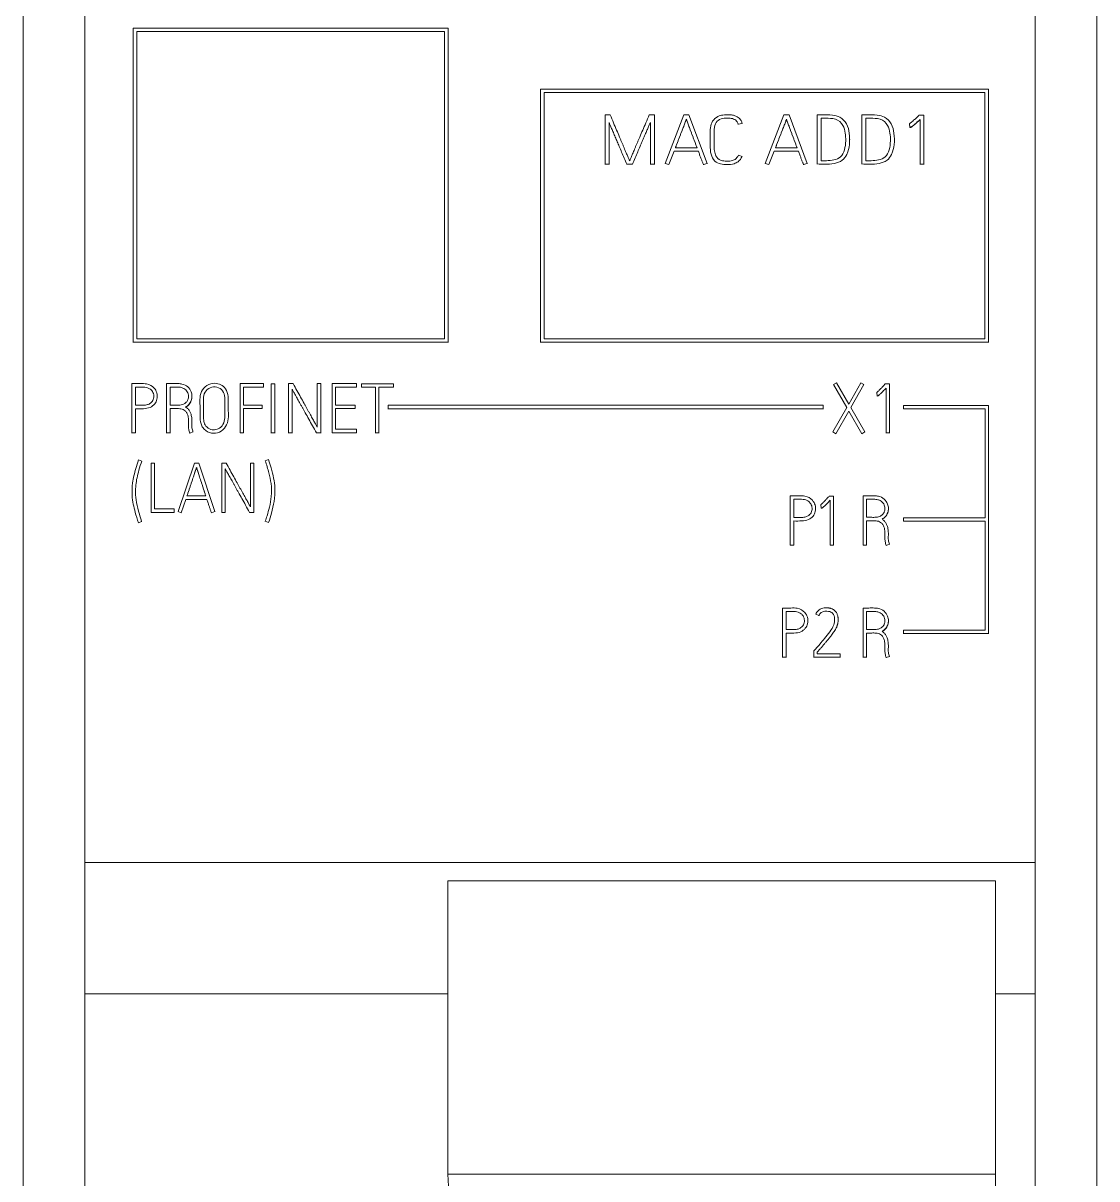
# Model space of a CAD drawing. Header units: millimetres. Extents: x 0 to 594, y 0 to 420.
# Drawn here: x 114.35 to 149.15, y 272.64 to 310.09 of the extents above; entities that cross this region are included whole.
import ezdxf

# ---------------------------------------------------------------- set-up
doc = ezdxf.new("R2010")
doc.units = ezdxf.units.MM
doc.layers.add('1', color=7, linetype='Continuous')

msp = doc.modelspace()

# ---------------------------------------------------------------- linework, layer by layer
at = {"layer": '1', "color": 7, "linetype": 'Continuous', "lineweight": 13}
for p, q in [((114.345, 240.945), (114.345, 355.389)), ((116.345, 240.945), (116.345, 355.389)), ((147.145, 240.945), (147.145, 355.389)), ((149.145, 240.945), (149.145, 355.389)), ((117.916, 309.927), (128.116, 309.927)), ((117.916, 299.752), (117.916, 309.927)), ((118.026, 309.818), (128.006, 309.818)), ((118.026, 299.862), (118.026, 309.818)), ((128.006, 309.818), (128.006, 299.862)), ((128.116, 309.927), (128.116, 299.752)), ((131.116, 307.951), (131.116, 299.752)), ((145.628, 307.951), (131.116, 307.951)), ((145.628, 299.752), (145.628, 307.951)), ((131.231, 299.864), (131.231, 307.843)), ((131.231, 307.843), (145.519, 307.843)), ((145.519, 307.843), (145.519, 299.864)), ((133.208, 307.114), (133.208, 305.518)), ((133.371, 307.114), (133.208, 307.114)), ((134.803, 307.114), (134.637, 307.114)), ((134.803, 305.518), (134.803, 307.114)), ((135.76, 307.117), (135.15, 305.543)), ((135.923, 307.117), (135.76, 307.117)), ((136.518, 305.543), (135.923, 307.117)), ((139.003, 307.117), (138.393, 305.543)), ((139.167, 307.117), (139.003, 307.117)), ((139.761, 305.543), (139.167, 307.117)), ((140.08, 307.119), (140.08, 305.529)), ((141.53, 307.119), (141.53, 305.529)), ((143.541, 307.106), (143.38, 307.106)), ((143.541, 305.516), (143.541, 307.106)), ((133.338, 306.867), (133.338, 306.867)), ((133.338, 305.518), (133.338, 306.867)), ((134.673, 306.871), (134.673, 305.518)), ((135.841, 306.975), (135.841, 306.968)), ((137.648, 306.838), (137.523, 306.811)), ((137.523, 306.811), (137.523, 306.804)), ((137.648, 306.838), (137.648, 306.831)), ((139.085, 306.975), (139.085, 306.968)), ((140.21, 307.006), (140.21, 305.633)), ((141.66, 307.006), (141.66, 305.633)), ((143.071, 306.829), (143.071, 306.822)), ((143.071, 306.829), (143.079, 306.712)), ((143.413, 306.968), (143.413, 305.516)), ((136.186, 306.052), (135.484, 306.052)), ((136.609, 306.245), (136.609, 306.238)), ((139.43, 306.052), (138.728, 306.052)), ((141.133, 306.311), (141.133, 306.318)), ((142.583, 306.311), (142.583, 306.318)), ((135.272, 305.507), (135.441, 305.939)), ((135.441, 305.939), (136.229, 305.939)), ((137.526, 305.808), (137.646, 305.771)), ((137.646, 305.771), (137.646, 305.764)), ((138.516, 305.507), (138.684, 305.939)), ((138.684, 305.939), (139.473, 305.939)), ((133.208, 305.518), (133.208, 305.511)), ((133.208, 305.518), (133.338, 305.518)), ((133.338, 305.518), (133.338, 305.511)), ((133.907, 305.518), (134.093, 305.518)), ((133.907, 305.518), (133.907, 305.511)), ((134.673, 305.518), (134.803, 305.518)), ((134.673, 305.518), (134.673, 305.511)), ((134.803, 305.518), (134.803, 305.511)), ((135.15, 305.543), (135.272, 305.507)), ((136.393, 305.507), (136.518, 305.543)), ((136.393, 305.507), (136.393, 305.5)), ((136.518, 305.543), (136.518, 305.536)), ((138.393, 305.543), (138.516, 305.507)), ((139.636, 305.507), (139.761, 305.543)), ((139.636, 305.507), (139.636, 305.5)), ((139.761, 305.543), (139.761, 305.536)), ((140.08, 305.529), (140.08, 305.522)), ((141.53, 305.529), (141.53, 305.522)), ((143.413, 305.516), (143.541, 305.516)), ((143.413, 305.516), (143.413, 305.509)), ((143.541, 305.516), (143.541, 305.509)), ((117.916, 299.752), (117.916, 299.745)), ((128.116, 299.752), (117.916, 299.752)), ((128.006, 299.862), (118.026, 299.862)), ((128.116, 299.752), (128.116, 299.745)), ((131.116, 299.752), (131.116, 299.745)), ((131.116, 299.752), (145.628, 299.752)), ((145.519, 299.864), (131.231, 299.864)), ((145.628, 299.752), (145.628, 299.745)), ((117.874, 296.813), (117.874, 298.41)), ((117.987, 298.297), (117.987, 297.71)), ((118.997, 298.41), (118.997, 296.813)), ((119.11, 298.297), (119.11, 297.712)), ((122.137, 298.41), (121.376, 298.41)), ((121.376, 298.41), (121.376, 296.818)), ((121.489, 297.712), (121.489, 298.297)), ((121.489, 298.297), (122.137, 298.297)), ((122.137, 298.297), (122.137, 298.41)), ((122.498, 298.405), (122.388, 298.405)), ((122.388, 298.405), (122.388, 296.813)), ((122.498, 296.813), (122.498, 298.405)), ((122.951, 298.41), (122.951, 296.813)), ((123.095, 298.41), (122.951, 298.41)), ((123.062, 296.813), (123.062, 298.23)), ((123.992, 298.41), (123.879, 298.41)), ((123.879, 298.41), (123.879, 296.997)), ((123.992, 296.813), (123.992, 298.41)), ((125.153, 298.41), (124.356, 298.41)), ((124.356, 298.41), (124.356, 296.818)), ((124.467, 298.297), (125.153, 298.297)), ((124.467, 297.712), (124.467, 298.297)), ((125.153, 298.297), (125.153, 298.41)), ((126.353, 298.407), (125.308, 298.407)), ((125.308, 298.407), (125.308, 298.294)), ((125.308, 298.294), (125.765, 298.294)), ((125.765, 298.294), (125.765, 296.813)), ((125.878, 298.294), (126.353, 298.294)), ((125.878, 296.813), (125.878, 298.294)), ((126.353, 298.294), (126.353, 298.407)), ((140.702, 298.434), (140.607, 298.379)), ((140.607, 298.379), (141.039, 297.632)), ((141.101, 297.743), (140.702, 298.434)), ((141.494, 298.434), (141.101, 297.743)), ((141.168, 297.63), (141.594, 298.379)), ((141.594, 298.379), (141.494, 298.434)), ((142.02, 298.007), (142.013, 298.124)), ((142.013, 298.124), (142.013, 298.117)), ((142.282, 298.401), (142.422, 298.401)), ((142.311, 296.811), (142.311, 298.263)), ((142.422, 298.401), (142.422, 296.811)), ((118.695, 297.986), (118.695, 297.993)), ((119.818, 297.99), (119.818, 297.997)), ((120.073, 297.854), (120.073, 297.847)), ((120.996, 297.886), (120.996, 297.893)), ((117.987, 297.597), (117.987, 296.813)), ((119.11, 296.813), (119.11, 297.599)), ((120.08, 297.371), (120.08, 297.365)), ((120.191, 297.613), (120.191, 297.62)), ((122.097, 297.712), (121.489, 297.712)), ((121.489, 297.601), (122.097, 297.601)), ((121.489, 296.818), (121.489, 297.601)), ((122.097, 297.601), (122.097, 297.712)), ((125.11, 297.712), (124.467, 297.712)), ((124.467, 296.928), (124.467, 297.601)), ((124.467, 297.601), (125.11, 297.601)), ((125.11, 297.601), (125.11, 297.712)), ((126.174, 297.707), (126.174, 297.592)), ((140.274, 297.707), (126.174, 297.707)), ((126.174, 297.592), (140.274, 297.592)), ((126.174, 297.592), (126.174, 297.585)), ((140.274, 297.592), (140.274, 297.707)), ((140.274, 297.592), (140.274, 297.585)), ((141.039, 297.632), (140.589, 296.842)), ((140.686, 296.787), (141.104, 297.52)), ((141.104, 297.52), (141.53, 296.787)), ((141.627, 296.842), (141.168, 297.63)), ((142.876, 297.704), (142.876, 297.589)), ((145.63, 297.704), (142.876, 297.704)), ((142.876, 297.589), (145.52, 297.589)), ((145.52, 297.589), (145.52, 294.061)), ((145.63, 290.308), (145.63, 297.704)), ((117.987, 296.813), (117.874, 296.813)), ((117.874, 296.813), (117.874, 296.806)), ((118.997, 296.813), (118.997, 296.806)), ((118.997, 296.813), (119.11, 296.813)), ((119.11, 296.813), (119.11, 296.806)), ((119.747, 296.802), (119.851, 296.842)), ((119.747, 296.802), (119.747, 296.795)), ((119.851, 296.842), (119.851, 296.835)), ((121.376, 296.818), (121.489, 296.818)), ((121.376, 296.818), (121.376, 296.811)), ((121.489, 296.818), (121.489, 296.811)), ((122.388, 296.813), (122.388, 296.806)), ((122.388, 296.813), (122.498, 296.813)), ((122.498, 296.813), (122.498, 296.806)), ((122.951, 296.813), (123.062, 296.813)), ((122.951, 296.813), (122.951, 296.806)), ((123.062, 296.813), (123.062, 296.806)), ((123.852, 296.813), (123.852, 296.806)), ((123.852, 296.813), (123.992, 296.813)), ((123.992, 296.813), (123.992, 296.806)), ((124.356, 296.818), (125.153, 296.818)), ((124.356, 296.818), (124.356, 296.811)), ((125.153, 296.928), (124.467, 296.928)), ((125.153, 296.818), (125.153, 296.928)), ((125.153, 296.818), (125.153, 296.811)), ((125.765, 296.813), (125.878, 296.813)), ((125.765, 296.813), (125.765, 296.806)), ((125.878, 296.813), (125.878, 296.806)), ((140.589, 296.842), (140.686, 296.787)), ((141.53, 296.787), (141.627, 296.842)), ((142.311, 296.811), (142.311, 296.804)), ((142.422, 296.811), (142.311, 296.811)), ((142.422, 296.811), (142.422, 296.804)), ((118.191, 295.901), (118.082, 295.935)), ((118.191, 295.901), (118.191, 295.894)), ((122.301, 295.946), (122.192, 295.912)), ((122.192, 295.912), (122.192, 295.906)), ((118.604, 295.831), (118.491, 295.831)), ((118.491, 295.831), (118.491, 294.237)), ((118.604, 294.35), (118.604, 295.831)), ((119.895, 295.835), (119.365, 294.261)), ((120.037, 295.835), (119.895, 295.835)), ((119.966, 295.693), (119.966, 295.686)), ((120.555, 294.261), (120.037, 295.835)), ((120.927, 295.833), (120.783, 295.833)), ((120.783, 295.833), (120.783, 294.237)), ((120.894, 294.237), (120.894, 295.653)), ((121.711, 295.833), (121.711, 294.42)), ((121.824, 295.833), (121.711, 295.833)), ((121.824, 294.237), (121.824, 295.833)), ((117.874, 294.905), (117.874, 294.899)), ((120.266, 294.77), (119.656, 294.77)), ((122.507, 294.923), (122.507, 294.93)), ((139.208, 293.178), (139.208, 294.774)), ((140.471, 294.765), (140.611, 294.765)), ((140.611, 294.765), (140.611, 293.176)), ((141.567, 294.774), (141.567, 293.178)), ((119.472, 294.226), (119.618, 294.657)), ((119.618, 294.657), (120.304, 294.657)), ((139.322, 294.661), (139.322, 294.075)), ((140.202, 294.489), (140.202, 294.482)), ((140.209, 294.371), (140.202, 294.489)), ((140.5, 293.176), (140.5, 294.628)), ((141.681, 294.661), (141.681, 294.077)), ((118.491, 294.237), (119.239, 294.237)), ((118.491, 294.237), (118.491, 294.23)), ((119.239, 294.35), (118.604, 294.35)), ((119.239, 294.237), (119.239, 294.35)), ((119.239, 294.237), (119.239, 294.23)), ((119.365, 294.261), (119.472, 294.226)), ((120.446, 294.226), (120.555, 294.261)), ((120.446, 294.226), (120.446, 294.219)), ((120.555, 294.261), (120.555, 294.254)), ((120.783, 294.237), (120.783, 294.23)), ((120.783, 294.237), (120.894, 294.237)), ((120.894, 294.237), (120.894, 294.23)), ((121.684, 294.237), (121.684, 294.23)), ((121.684, 294.237), (121.824, 294.237)), ((121.824, 294.237), (121.824, 294.23)), ((140.03, 294.351), (140.03, 294.358)), ((142.388, 294.355), (142.388, 294.362)), ((142.876, 294.061), (142.876, 293.951)), ((145.52, 294.061), (142.876, 294.061)), ((118.08, 293.902), (118.187, 293.938)), ((118.08, 293.902), (118.08, 293.895)), ((118.187, 293.938), (118.187, 293.931)), ((122.194, 293.949), (122.303, 293.913)), ((122.194, 293.949), (122.194, 293.942)), ((122.303, 293.913), (122.303, 293.906)), ((139.322, 293.962), (139.322, 293.178)), ((141.681, 293.178), (141.681, 293.964)), ((142.876, 293.951), (145.52, 293.951)), ((145.52, 293.951), (145.52, 290.423)), ((139.322, 293.178), (139.208, 293.178)), ((139.208, 293.178), (139.208, 293.171)), ((139.322, 293.178), (139.322, 293.171)), ((140.611, 293.176), (140.5, 293.176)), ((140.5, 293.176), (140.5, 293.169)), ((140.611, 293.176), (140.611, 293.169)), ((141.567, 293.178), (141.681, 293.178)), ((141.567, 293.178), (141.567, 293.171)), ((141.681, 293.178), (141.681, 293.171)), ((142.317, 293.167), (142.422, 293.207)), ((142.317, 293.167), (142.317, 293.16)), ((142.422, 293.207), (142.422, 293.2)), ((138.96, 289.542), (138.96, 291.138)), ((139.073, 291.025), (139.073, 290.439)), ((141.567, 291.138), (141.567, 289.542)), ((141.681, 291.025), (141.681, 290.441)), ((139.781, 290.714), (139.781, 290.721)), ((140.134, 290.89), (140.034, 290.941)), ((140.034, 290.941), (140.034, 290.934)), ((140.134, 290.89), (140.134, 290.883)), ((140.76, 290.754), (140.76, 290.761)), ((142.388, 290.719), (142.388, 290.726)), ((139.073, 290.326), (139.073, 289.542)), ((141.681, 289.542), (141.681, 290.328)), ((142.876, 290.423), (142.876, 290.308)), ((145.52, 290.423), (142.876, 290.423)), ((142.876, 290.308), (145.63, 290.308)), ((142.876, 290.308), (142.876, 290.301)), ((145.63, 290.308), (145.63, 290.301)), ((139.073, 289.542), (138.96, 289.542)), ((138.96, 289.542), (138.96, 289.535)), ((139.073, 289.542), (139.073, 289.535)), ((139.974, 289.542), (139.974, 289.746)), ((139.974, 289.542), (139.974, 289.535)), ((140.826, 289.542), (139.974, 289.542)), ((140.085, 289.706), (140.085, 289.653)), ((140.085, 289.653), (140.826, 289.653)), ((140.826, 289.653), (140.826, 289.542)), ((140.826, 289.542), (140.826, 289.535)), ((141.567, 289.542), (141.567, 289.535)), ((141.567, 289.542), (141.681, 289.542)), ((141.681, 289.542), (141.681, 289.535)), ((142.317, 289.531), (142.422, 289.571)), ((142.317, 289.531), (142.317, 289.524)), ((142.422, 289.571), (142.422, 289.564)), ((116.345, 282.89), (147.145, 282.89)), ((128.115, 272.792), (128.115, 282.3)), ((128.115, 282.3), (145.858, 282.3)), ((145.858, 272.792), (145.858, 282.3)), ((116.345, 278.639), (128.115, 278.639)), ((145.858, 278.639), (147.145, 278.639)), ((128.333, 268.644), (128.115, 272.792)), ((128.115, 272.792), (145.858, 272.792)), ((145.858, 272.792), (145.858, 268.644))]:
    msp.add_line(p, q, dxfattribs=at)
for points, knots in [([(134.004, 305.631), (134.001, 305.636), (133.994, 305.651), (133.982, 305.679), (133.964, 305.719), (133.942, 305.769), (133.917, 305.828), (133.888, 305.895), (133.857, 305.968), (133.823, 306.047), (133.787, 306.132), (133.749, 306.219), (133.712, 306.309), (133.657, 306.443), (133.578, 306.625), (133.477, 306.864), (133.408, 307.029), (133.371, 307.114)], [0, 0, 0, 0, 0.01058, 0.029683, 0.057319, 0.091882, 0.131762, 0.176959, 0.226704, 0.280228, 0.337531, 0.397074, 0.457321, 0.518272, 0.666672, 0.827248, 1, 1, 1, 1]), ([(134.637, 307.114), (134.601, 307.029), (134.531, 306.864), (134.429, 306.625), (134.349, 306.443), (134.292, 306.309), (134.254, 306.219), (134.216, 306.132), (134.18, 306.047), (134.146, 305.968), (134.115, 305.895), (134.086, 305.828), (134.061, 305.769), (134.04, 305.719), (134.023, 305.679), (134.012, 305.651), (134.006, 305.636), (134.004, 305.631)], [0, 0, 0, 0, 0.172825, 0.333611, 0.48236, 0.543652, 0.604105, 0.663718, 0.721022, 0.774547, 0.824294, 0.869458, 0.909235, 0.943628, 0.971024, 0.989815, 1, 1, 1, 1]), ([(137.646, 305.771), (137.615, 305.699), (137.544, 305.605), (137.361, 305.515), (137.165, 305.504), (136.949, 305.514), (136.738, 305.613), (136.622, 305.852), (136.605, 306.143), (136.611, 306.431), (136.608, 306.696), (136.672, 306.927), (136.839, 307.07), (137.041, 307.121), (137.213, 307.128), (137.384, 307.107), (137.519, 307.047), (137.615, 306.945), (137.642, 306.872), (137.648, 306.838)], [0, 0, 0, 0, 0.061388, 0.102461, 0.169679, 0.227902, 0.28747, 0.359435, 0.442818, 0.538208, 0.607142, 0.671047, 0.737397, 0.784542, 0.847865, 0.88377, 0.932449, 0.971573, 1, 1, 1, 1]), ([(140.08, 305.529), (140.163, 305.52), (140.349, 305.511), (140.625, 305.529), (140.903, 305.614), (141.07, 305.859), (141.139, 306.166), (141.134, 306.505), (141.06, 306.834), (140.844, 307.058), (140.541, 307.129), (140.293, 307.119), (140.127, 307.12), (140.08, 307.119)], [0, 0, 0, 0, 0.078682, 0.178135, 0.265545, 0.34257, 0.447908, 0.563762, 0.66569, 0.763554, 0.841151, 0.955323, 1, 1, 1, 1]), ([(141.53, 305.529), (141.612, 305.52), (141.799, 305.511), (142.075, 305.529), (142.352, 305.614), (142.52, 305.859), (142.589, 306.166), (142.583, 306.505), (142.509, 306.834), (142.293, 307.058), (141.991, 307.129), (141.743, 307.119), (141.577, 307.12), (141.53, 307.119)], [0, 0, 0, 0, 0.078682, 0.178135, 0.265545, 0.34257, 0.447908, 0.563762, 0.66569, 0.763554, 0.841151, 0.955323, 1, 1, 1, 1]), ([(143.38, 307.106), (143.352, 307.078), (143.294, 307.023), (143.216, 306.95), (143.143, 306.884), (143.096, 306.848), (143.071, 306.829)], [0, 0, 0, 0, 0.288055, 0.574398, 0.774322, 1, 1, 1, 1]), ([(133.338, 306.867), (133.343, 306.854), (133.354, 306.826), (133.373, 306.781), (133.395, 306.729), (133.42, 306.672), (133.446, 306.609), (133.475, 306.542), (133.505, 306.472), (133.536, 306.398), (133.568, 306.323), (133.6, 306.246), (133.632, 306.17), (133.68, 306.058), (133.743, 305.908), (133.823, 305.716), (133.879, 305.585), (133.907, 305.518)], [0, 0, 0, 0, 0.027765, 0.061077, 0.099939, 0.143233, 0.189842, 0.239766, 0.292312, 0.346787, 0.403193, 0.46033, 0.517003, 0.573211, 0.708845, 0.851108, 1, 1, 1, 1]), ([(134.093, 305.518), (134.122, 305.586), (134.178, 305.718), (134.261, 305.912), (134.326, 306.063), (134.373, 306.175), (134.406, 306.252), (134.439, 306.329), (134.471, 306.405), (134.503, 306.478), (134.533, 306.549), (134.562, 306.616), (134.589, 306.678), (134.614, 306.736), (134.637, 306.788), (134.656, 306.832), (134.668, 306.859), (134.673, 306.871)], [0, 0, 0, 0, 0.150067, 0.292925, 0.428573, 0.485281, 0.542218, 0.599384, 0.655668, 0.709958, 0.762254, 0.811942, 0.85841, 0.901657, 0.940342, 0.973123, 1, 1, 1, 1]), ([(135.484, 306.052), (135.497, 306.085), (135.522, 306.15), (135.56, 306.25), (135.599, 306.349), (135.637, 306.447), (135.673, 306.54), (135.708, 306.629), (135.74, 306.71), (135.769, 306.785), (135.794, 306.851), (135.815, 306.905), (135.83, 306.945), (135.838, 306.967), (135.841, 306.975)], [0, 0, 0, 0, 0.1061, 0.213565, 0.322396, 0.429282, 0.530912, 0.627288, 0.716708, 0.797471, 0.869579, 0.929257, 0.972731, 1, 1, 1, 1]), ([(135.487, 306.052), (135.499, 306.082), (135.523, 306.146), (135.56, 306.243), (135.599, 306.342), (135.637, 306.44), (135.673, 306.533), (135.708, 306.622), (135.74, 306.704), (135.769, 306.778), (135.794, 306.844), (135.815, 306.898), (135.83, 306.938), (135.838, 306.96), (135.841, 306.968)], [0, 0, 0, 0, 0.099331, 0.20761, 0.317265, 0.42496, 0.52736, 0.624465, 0.714563, 0.795937, 0.868591, 0.928721, 0.972524, 1, 1, 1, 1]), ([(135.841, 306.975), (135.845, 306.967), (135.853, 306.945), (135.868, 306.905), (135.888, 306.851), (135.912, 306.785), (135.939, 306.711), (135.97, 306.629), (136.003, 306.54), (136.038, 306.447), (136.075, 306.349), (136.113, 306.25), (136.15, 306.15), (136.174, 306.085), (136.186, 306.052)], [0, 0, 0, 0, 0.027343, 0.070865, 0.130566, 0.202652, 0.283328, 0.372594, 0.468846, 0.570481, 0.677497, 0.786469, 0.893969, 1, 1, 1, 1]), ([(135.841, 306.968), (135.845, 306.96), (135.853, 306.938), (135.868, 306.898), (135.888, 306.844), (135.912, 306.778), (135.939, 306.704), (135.97, 306.622), (136.003, 306.533), (136.038, 306.44), (136.075, 306.342), (136.113, 306.243), (136.149, 306.146), (136.172, 306.082), (136.183, 306.052)], [0, 0, 0, 0, 0.02755, 0.071402, 0.131555, 0.204186, 0.285473, 0.375415, 0.472396, 0.5748, 0.682627, 0.792424, 0.900739, 1, 1, 1, 1]), ([(137.523, 306.811), (137.516, 306.84), (137.487, 306.911), (137.375, 306.998), (137.201, 307.013), (137.017, 307.012), (136.816, 306.926), (136.73, 306.689), (136.743, 306.425), (136.737, 306.166), (136.745, 305.952), (136.79, 305.772), (136.921, 305.631), (137.111, 305.619), (137.273, 305.612), (137.44, 305.671), (137.5, 305.751), (137.526, 305.808)], [0, 0, 0, 0, 0.030131, 0.083839, 0.139618, 0.213314, 0.282727, 0.355512, 0.464653, 0.568297, 0.633021, 0.693553, 0.765181, 0.819728, 0.890973, 0.939536, 1, 1, 1, 1]), ([(138.728, 306.052), (138.74, 306.085), (138.766, 306.15), (138.804, 306.25), (138.842, 306.349), (138.88, 306.447), (138.917, 306.54), (138.952, 306.629), (138.984, 306.71), (139.013, 306.785), (139.038, 306.851), (139.058, 306.905), (139.074, 306.945), (139.082, 306.967), (139.085, 306.975)], [0, 0, 0, 0, 0.1061, 0.213565, 0.322396, 0.429282, 0.530912, 0.627288, 0.716708, 0.797471, 0.869579, 0.929257, 0.972731, 1, 1, 1, 1]), ([(138.73, 306.052), (138.742, 306.082), (138.767, 306.146), (138.804, 306.243), (138.842, 306.342), (138.88, 306.44), (138.917, 306.533), (138.952, 306.622), (138.984, 306.704), (139.013, 306.778), (139.038, 306.844), (139.058, 306.898), (139.074, 306.938), (139.082, 306.96), (139.085, 306.968)], [0, 0, 0, 0, 0.099331, 0.20761, 0.317265, 0.42496, 0.52736, 0.624465, 0.714563, 0.795937, 0.868591, 0.928721, 0.972524, 1, 1, 1, 1]), ([(139.085, 306.975), (139.088, 306.967), (139.096, 306.945), (139.111, 306.905), (139.131, 306.851), (139.155, 306.785), (139.183, 306.711), (139.213, 306.629), (139.247, 306.54), (139.282, 306.447), (139.319, 306.349), (139.356, 306.25), (139.393, 306.15), (139.418, 306.085), (139.43, 306.052)], [0, 0, 0, 0, 0.027343, 0.070865, 0.130566, 0.202652, 0.283328, 0.372594, 0.468846, 0.570481, 0.677497, 0.786469, 0.893969, 1, 1, 1, 1]), ([(139.085, 306.968), (139.088, 306.96), (139.096, 306.938), (139.111, 306.898), (139.131, 306.844), (139.155, 306.778), (139.183, 306.704), (139.213, 306.622), (139.247, 306.533), (139.282, 306.44), (139.319, 306.342), (139.356, 306.243), (139.392, 306.146), (139.416, 306.082), (139.427, 306.052)], [0, 0, 0, 0, 0.02755, 0.071402, 0.131555, 0.204186, 0.285473, 0.375415, 0.472396, 0.5748, 0.682627, 0.792424, 0.900739, 1, 1, 1, 1]), ([(140.21, 305.633), (140.267, 305.63), (140.405, 305.631), (140.62, 305.643), (140.866, 305.736), (140.981, 305.995), (141.011, 306.261), (140.998, 306.532), (140.935, 306.806), (140.724, 306.985), (140.463, 307.008), (140.311, 307.014), (140.21, 307.006)], [0, 0, 0, 0, 0.068185, 0.16481, 0.260719, 0.363536, 0.483638, 0.584416, 0.688768, 0.815346, 0.880426, 1, 1, 1, 1]), ([(141.66, 305.633), (141.717, 305.63), (141.854, 305.631), (142.07, 305.643), (142.316, 305.736), (142.431, 305.995), (142.461, 306.261), (142.447, 306.532), (142.384, 306.806), (142.174, 306.985), (141.913, 307.008), (141.76, 307.014), (141.66, 307.006)], [0, 0, 0, 0, 0.068185, 0.16481, 0.260719, 0.363536, 0.483638, 0.584416, 0.688768, 0.815346, 0.880426, 1, 1, 1, 1]), ([(143.079, 306.712), (143.081, 306.712), (143.087, 306.712), (143.096, 306.714), (143.107, 306.716), (143.121, 306.722), (143.138, 306.732), (143.16, 306.747), (143.187, 306.767), (143.219, 306.793), (143.256, 306.825), (143.301, 306.865), (143.355, 306.914), (143.393, 306.949), (143.413, 306.968)], [0, 0, 0, 0, 0.017643, 0.038856, 0.063783, 0.09708, 0.144162, 0.205518, 0.283289, 0.379547, 0.494378, 0.633304, 0.801838, 1, 1, 1, 1]), ([(143.079, 306.705), (143.081, 306.705), (143.087, 306.705), (143.096, 306.707), (143.107, 306.709), (143.121, 306.715), (143.138, 306.725), (143.16, 306.74), (143.187, 306.76), (143.219, 306.786), (143.256, 306.819), (143.301, 306.858), (143.355, 306.907), (143.393, 306.942), (143.413, 306.961)], [0, 0, 0, 0, 0.017643, 0.038856, 0.063783, 0.09708, 0.144162, 0.205518, 0.283289, 0.379547, 0.494378, 0.633304, 0.801838, 1, 1, 1, 1]), ([(136.229, 305.939), (136.237, 305.919), (136.251, 305.88), (136.271, 305.823), (136.291, 305.77), (136.31, 305.72), (136.328, 305.675), (136.345, 305.632), (136.362, 305.59), (136.378, 305.548), (136.388, 305.521), (136.393, 305.507)], [0, 0, 0, 0, 0.138764, 0.269884, 0.393367, 0.508005, 0.612586, 0.707114, 0.81104, 0.908661, 1, 1, 1, 1]), ([(139.473, 305.939), (139.48, 305.919), (139.494, 305.88), (139.515, 305.823), (139.535, 305.77), (139.554, 305.72), (139.571, 305.675), (139.588, 305.632), (139.605, 305.59), (139.622, 305.548), (139.632, 305.521), (139.636, 305.507)], [0, 0, 0, 0, 0.138764, 0.269884, 0.393367, 0.508005, 0.612586, 0.707114, 0.81104, 0.908661, 1, 1, 1, 1]), ([(117.874, 298.41), (117.912, 298.41), (118.002, 298.41), (118.16, 298.408), (118.375, 298.417), (118.587, 298.304), (118.695, 298.104), (118.703, 297.912), (118.617, 297.738), (118.456, 297.617), (118.23, 297.593), (118.073, 297.588), (117.987, 297.597)], [0, 0, 0, 0, 0.057947, 0.13625, 0.241237, 0.383171, 0.470879, 0.578199, 0.662818, 0.75774, 0.870641, 1, 1, 1, 1]), ([(117.987, 297.71), (118.029, 297.71), (118.115, 297.711), (118.245, 297.708), (118.369, 297.718), (118.489, 297.777), (118.579, 297.89), (118.59, 298.049), (118.528, 298.181), (118.406, 298.277), (118.26, 298.301), (118.115, 298.296), (118.029, 298.297), (117.987, 298.297)], [0, 0, 0, 0, 0.084658, 0.169316, 0.260549, 0.32814, 0.430975, 0.531257, 0.63132, 0.709381, 0.830684, 0.915342, 1, 1, 1, 1]), ([(119.611, 297.655), (119.653, 297.675), (119.729, 297.731), (119.803, 297.859), (119.826, 298.005), (119.795, 298.164), (119.688, 298.319), (119.521, 298.4), (119.347, 298.412), (119.181, 298.409), (119.058, 298.41), (118.997, 298.41)], [0, 0, 0, 0, 0.089558, 0.19591, 0.290475, 0.386534, 0.520289, 0.661052, 0.749237, 0.874619, 1, 1, 1, 1]), ([(119.11, 297.712), (119.155, 297.712), (119.246, 297.713), (119.39, 297.709), (119.527, 297.726), (119.634, 297.797), (119.693, 297.89), (119.714, 298.012), (119.677, 298.153), (119.568, 298.252), (119.437, 298.299), (119.307, 298.296), (119.196, 298.297), (119.13, 298.297), (119.11, 298.297)], [0, 0, 0, 0, 0.090327, 0.180653, 0.286025, 0.358732, 0.42694, 0.499404, 0.599756, 0.703396, 0.778031, 0.870302, 0.959052, 1, 1, 1, 1]), ([(120.645, 296.818), (120.732, 296.843), (120.889, 296.943), (121.002, 297.199), (120.998, 297.465), (120.986, 297.729), (121.009, 297.994), (120.932, 298.235), (120.76, 298.387), (120.535, 298.438), (120.288, 298.37), (120.102, 298.162), (120.064, 297.89), (120.086, 297.629), (120.076, 297.364), (120.086, 297.141), (120.185, 296.937), (120.371, 296.793), (120.559, 296.793), (120.645, 296.818)], [0, 0, 0, 0, 0.0625, 0.125, 0.1875, 0.25, 0.3125, 0.375, 0.421875, 0.46875, 0.53125, 0.59375, 0.65625, 0.71875, 0.78125, 0.84375, 0.875, 0.9375, 1, 1, 1, 1]), ([(120.388, 296.94), (120.438, 296.917), (120.553, 296.902), (120.734, 296.962), (120.869, 297.132), (120.886, 297.359), (120.879, 297.576), (120.878, 297.798), (120.893, 298.019), (120.797, 298.237), (120.573, 298.329), (120.347, 298.273), (120.193, 298.089), (120.19, 297.824), (120.191, 297.569), (120.189, 297.33), (120.202, 297.143), (120.279, 297.011), (120.355, 296.955), (120.388, 296.94)], [0, 0, 0, 0, 0.046875, 0.09375, 0.15625, 0.21875, 0.28125, 0.34375, 0.40625, 0.46875, 0.53125, 0.59375, 0.65625, 0.71875, 0.8125, 0.875, 0.921875, 0.96875, 1, 1, 1, 1]), ([(123.062, 298.23), (123.067, 298.222), (123.077, 298.201), (123.097, 298.165), (123.122, 298.12), (123.153, 298.067), (123.187, 298.006), (123.224, 297.94), (123.264, 297.868), (123.307, 297.791), (123.351, 297.711), (123.397, 297.629), (123.443, 297.546), (123.513, 297.422), (123.606, 297.255), (123.727, 297.038), (123.81, 296.89), (123.852, 296.813)], [0, 0, 0, 0, 0.017881, 0.043036, 0.075471, 0.113785, 0.156579, 0.203853, 0.254825, 0.308715, 0.365522, 0.423995, 0.482881, 0.542179, 0.685414, 0.838021, 1, 1, 1, 1]), ([(123.879, 296.997), (123.874, 297.006), (123.862, 297.028), (123.842, 297.064), (123.816, 297.11), (123.786, 297.165), (123.752, 297.225), (123.715, 297.292), (123.675, 297.364), (123.632, 297.44), (123.588, 297.52), (123.542, 297.602), (123.496, 297.685), (123.429, 297.807), (123.337, 297.973), (123.218, 298.187), (123.137, 298.334), (123.095, 298.41)], [0, 0, 0, 0, 0.019057, 0.045144, 0.078261, 0.117077, 0.160259, 0.207807, 0.259003, 0.31313, 0.370188, 0.428711, 0.487234, 0.545757, 0.688172, 0.839586, 1, 1, 1, 1]), ([(142.013, 298.124), (142.028, 298.136), (142.067, 298.17), (142.126, 298.231), (142.189, 298.298), (142.241, 298.354), (142.27, 298.387), (142.282, 298.401)], [0, 0, 0, 0, 0.145711, 0.405962, 0.656481, 0.861556, 1, 1, 1, 1]), ([(142.311, 298.263), (142.293, 298.244), (142.26, 298.209), (142.214, 298.16), (142.175, 298.121), (142.142, 298.088), (142.114, 298.062), (142.091, 298.042), (142.072, 298.027), (142.057, 298.017), (142.045, 298.011), (142.035, 298.009), (142.027, 298.007), (142.022, 298.007), (142.02, 298.007)], [0, 0, 0, 0, 0.200504, 0.370797, 0.510902, 0.6264, 0.722885, 0.800448, 0.861213, 0.907383, 0.939504, 0.963232, 0.983337, 1, 1, 1, 1]), ([(119.611, 297.648), (119.653, 297.668), (119.729, 297.724), (119.801, 297.849), (119.817, 297.944), (119.818, 297.987)], [0, 0, 0, 0, 0.315761, 0.690736, 1, 1, 1, 1]), ([(119.11, 297.599), (119.155, 297.599), (119.244, 297.599), (119.361, 297.601), (119.484, 297.594), (119.587, 297.547), (119.66, 297.453), (119.699, 297.341), (119.706, 297.206), (119.703, 297.063), (119.707, 296.928), (119.731, 296.843), (119.747, 296.802)], [0, 0, 0, 0, 0.106649, 0.213297, 0.277762, 0.399768, 0.468257, 0.555387, 0.678933, 0.789989, 0.897161, 1, 1, 1, 1]), ([(119.851, 296.842), (119.836, 296.885), (119.809, 296.98), (119.817, 297.126), (119.815, 297.274), (119.797, 297.402), (119.752, 297.51), (119.693, 297.593), (119.641, 297.636), (119.611, 297.655)], [0, 0, 0, 0, 0.150888, 0.335874, 0.490515, 0.656789, 0.769546, 0.885259, 1, 1, 1, 1]), ([(118.082, 295.935), (118.051, 295.842), (117.978, 295.597), (117.883, 295.213), (117.86, 294.73), (117.959, 294.3), (118.042, 294.013), (118.08, 293.902)], [0, 0, 0, 0, 0.140768, 0.368548, 0.568407, 0.831654, 1, 1, 1, 1]), ([(118.187, 293.938), (118.16, 294.019), (118.099, 294.223), (118.015, 294.537), (117.971, 294.933), (118.015, 295.286), (118.102, 295.621), (118.157, 295.802), (118.191, 295.901)], [0, 0, 0, 0, 0.127064, 0.318526, 0.483691, 0.717586, 0.843665, 1, 1, 1, 1]), ([(122.192, 295.912), (122.214, 295.846), (122.254, 295.713), (122.324, 295.468), (122.395, 295.149), (122.404, 294.772), (122.338, 294.424), (122.263, 294.159), (122.214, 294.008), (122.194, 293.949)], [0, 0, 0, 0, 0.103867, 0.206707, 0.380737, 0.589897, 0.763508, 0.907236, 1, 1, 1, 1]), ([(122.303, 293.913), (122.337, 294.012), (122.403, 294.237), (122.493, 294.605), (122.519, 294.989), (122.468, 295.352), (122.389, 295.658), (122.33, 295.856), (122.301, 295.946)], [0, 0, 0, 0, 0.150467, 0.338636, 0.545124, 0.700777, 0.864818, 1, 1, 1, 1]), ([(119.656, 294.77), (119.667, 294.803), (119.689, 294.869), (119.722, 294.968), (119.755, 295.067), (119.788, 295.165), (119.82, 295.259), (119.85, 295.347), (119.878, 295.429), (119.903, 295.503), (119.925, 295.569), (119.943, 295.623), (119.956, 295.663), (119.964, 295.685), (119.966, 295.693)], [0, 0, 0, 0, 0.106118, 0.213594, 0.322428, 0.429305, 0.530911, 0.627246, 0.716632, 0.797389, 0.869519, 0.929228, 0.972722, 1, 1, 1, 1]), ([(119.658, 294.77), (119.668, 294.801), (119.689, 294.864), (119.722, 294.961), (119.755, 295.06), (119.788, 295.158), (119.82, 295.252), (119.85, 295.34), (119.878, 295.422), (119.903, 295.496), (119.925, 295.562), (119.943, 295.616), (119.956, 295.656), (119.964, 295.678), (119.966, 295.686)], [0, 0, 0, 0, 0.099335, 0.207626, 0.317286, 0.424975, 0.527352, 0.624418, 0.714481, 0.795851, 0.868529, 0.928691, 0.972515, 1, 1, 1, 1]), ([(119.966, 295.693), (119.969, 295.685), (119.976, 295.663), (119.989, 295.623), (120.006, 295.569), (120.027, 295.503), (120.051, 295.429), (120.078, 295.347), (120.107, 295.259), (120.138, 295.165), (120.17, 295.067), (120.202, 294.968), (120.234, 294.869), (120.256, 294.803), (120.266, 294.77)], [0, 0, 0, 0, 0.027336, 0.070868, 0.130595, 0.202708, 0.283396, 0.372662, 0.4689, 0.570509, 0.677489, 0.786433, 0.893936, 1, 1, 1, 1]), ([(119.966, 295.686), (119.969, 295.678), (119.976, 295.656), (119.989, 295.616), (120.006, 295.562), (120.027, 295.496), (120.051, 295.422), (120.078, 295.34), (120.107, 295.252), (120.138, 295.158), (120.17, 295.06), (120.202, 294.961), (120.234, 294.864), (120.254, 294.801), (120.264, 294.77)], [0, 0, 0, 0, 0.027543, 0.071404, 0.131584, 0.204243, 0.285543, 0.375484, 0.472451, 0.574829, 0.682619, 0.792388, 0.900705, 1, 1, 1, 1]), ([(120.894, 295.653), (120.898, 295.645), (120.909, 295.624), (120.929, 295.588), (120.954, 295.543), (120.985, 295.49), (121.019, 295.429), (121.056, 295.363), (121.096, 295.291), (121.139, 295.215), (121.183, 295.135), (121.229, 295.052), (121.275, 294.969), (121.345, 294.846), (121.438, 294.678), (121.559, 294.462), (121.641, 294.313), (121.684, 294.237)], [0, 0, 0, 0, 0.017881, 0.043036, 0.075471, 0.113785, 0.156579, 0.203853, 0.254825, 0.308715, 0.365522, 0.423995, 0.482881, 0.542179, 0.685414, 0.838021, 1, 1, 1, 1]), ([(121.711, 294.42), (121.706, 294.429), (121.694, 294.451), (121.674, 294.488), (121.648, 294.534), (121.618, 294.588), (121.584, 294.649), (121.547, 294.715), (121.506, 294.787), (121.464, 294.864), (121.42, 294.943), (121.374, 295.025), (121.328, 295.108), (121.26, 295.23), (121.169, 295.396), (121.05, 295.61), (120.969, 295.757), (120.927, 295.833)], [0, 0, 0, 0, 0.019057, 0.045144, 0.078261, 0.117077, 0.160259, 0.207807, 0.259003, 0.31313, 0.370188, 0.428711, 0.487234, 0.545757, 0.688172, 0.839586, 1, 1, 1, 1]), ([(139.208, 294.774), (139.247, 294.774), (139.336, 294.775), (139.495, 294.773), (139.71, 294.782), (139.921, 294.669), (140.03, 294.469), (140.038, 294.277), (139.952, 294.103), (139.791, 293.981), (139.565, 293.958), (139.408, 293.953), (139.322, 293.962)], [0, 0, 0, 0, 0.057947, 0.13625, 0.241237, 0.383171, 0.470879, 0.578199, 0.662818, 0.75774, 0.870641, 1, 1, 1, 1]), ([(140.202, 294.489), (140.217, 294.501), (140.256, 294.535), (140.315, 294.596), (140.378, 294.663), (140.43, 294.719), (140.459, 294.752), (140.471, 294.765)], [0, 0, 0, 0, 0.145711, 0.405962, 0.656481, 0.861556, 1, 1, 1, 1]), ([(142.182, 294.019), (142.223, 294.04), (142.3, 294.096), (142.374, 294.224), (142.397, 294.37), (142.366, 294.528), (142.259, 294.684), (142.091, 294.765), (141.917, 294.777), (141.752, 294.773), (141.629, 294.774), (141.567, 294.774)], [0, 0, 0, 0, 0.089558, 0.19591, 0.290475, 0.386534, 0.520289, 0.661052, 0.749237, 0.874619, 1, 1, 1, 1]), ([(120.304, 294.657), (120.31, 294.637), (120.322, 294.598), (120.34, 294.541), (120.358, 294.488), (120.374, 294.439), (120.389, 294.394), (120.404, 294.35), (120.419, 294.308), (120.433, 294.266), (120.442, 294.239), (120.446, 294.226)], [0, 0, 0, 0, 0.138948, 0.27018, 0.393699, 0.508312, 0.612826, 0.707241, 0.810993, 0.908573, 1, 1, 1, 1]), ([(139.322, 294.075), (139.364, 294.075), (139.449, 294.075), (139.58, 294.072), (139.704, 294.083), (139.824, 294.141), (139.914, 294.254), (139.924, 294.414), (139.862, 294.546), (139.741, 294.641), (139.595, 294.666), (139.449, 294.66), (139.364, 294.661), (139.322, 294.661)], [0, 0, 0, 0, 0.084658, 0.169316, 0.260549, 0.32814, 0.430975, 0.531257, 0.63132, 0.709381, 0.830684, 0.915342, 1, 1, 1, 1]), ([(140.5, 294.628), (140.482, 294.609), (140.449, 294.574), (140.403, 294.525), (140.364, 294.485), (140.331, 294.453), (140.303, 294.427), (140.28, 294.407), (140.261, 294.392), (140.246, 294.382), (140.234, 294.376), (140.224, 294.373), (140.216, 294.372), (140.211, 294.371), (140.209, 294.371)], [0, 0, 0, 0, 0.200504, 0.370797, 0.510902, 0.6264, 0.722885, 0.800448, 0.861213, 0.907383, 0.939504, 0.963232, 0.983337, 1, 1, 1, 1]), ([(141.681, 294.077), (141.726, 294.077), (141.817, 294.078), (141.961, 294.073), (142.098, 294.091), (142.205, 294.162), (142.264, 294.255), (142.284, 294.377), (142.248, 294.518), (142.139, 294.617), (142.008, 294.664), (141.878, 294.661), (141.767, 294.661), (141.701, 294.661), (141.681, 294.661)], [0, 0, 0, 0, 0.090327, 0.180653, 0.286025, 0.358732, 0.42694, 0.499404, 0.599756, 0.703396, 0.778031, 0.870302, 0.959052, 1, 1, 1, 1]), ([(142.182, 294.012), (142.223, 294.033), (142.3, 294.089), (142.372, 294.214), (142.388, 294.309), (142.388, 294.352)], [0, 0, 0, 0, 0.315761, 0.690736, 1, 1, 1, 1]), ([(142.422, 293.207), (142.406, 293.249), (142.38, 293.345), (142.388, 293.491), (142.386, 293.639), (142.368, 293.766), (142.323, 293.874), (142.264, 293.958), (142.211, 294.001), (142.182, 294.019)], [0, 0, 0, 0, 0.150888, 0.335874, 0.490515, 0.656789, 0.769546, 0.885259, 1, 1, 1, 1]), ([(141.681, 293.964), (141.725, 293.964), (141.815, 293.963), (141.931, 293.966), (142.054, 293.959), (142.158, 293.911), (142.23, 293.818), (142.269, 293.706), (142.277, 293.571), (142.274, 293.428), (142.278, 293.293), (142.302, 293.208), (142.317, 293.167)], [0, 0, 0, 0, 0.106649, 0.213297, 0.277762, 0.399768, 0.468257, 0.555387, 0.678933, 0.789989, 0.897161, 1, 1, 1, 1]), ([(138.96, 291.138), (138.998, 291.138), (139.088, 291.138), (139.246, 291.137), (139.461, 291.146), (139.673, 291.033), (139.781, 290.833), (139.789, 290.64), (139.703, 290.467), (139.542, 290.345), (139.316, 290.322), (139.159, 290.317), (139.073, 290.326)], [0, 0, 0, 0, 0.057947, 0.13625, 0.241237, 0.383171, 0.470879, 0.578199, 0.662818, 0.75774, 0.870641, 1, 1, 1, 1]), ([(139.073, 290.439), (139.116, 290.439), (139.201, 290.439), (139.331, 290.436), (139.455, 290.447), (139.575, 290.505), (139.665, 290.618), (139.676, 290.778), (139.614, 290.91), (139.492, 291.005), (139.346, 291.029), (139.201, 291.024), (139.116, 291.025), (139.073, 291.025)], [0, 0, 0, 0, 0.084658, 0.169316, 0.260549, 0.32814, 0.430975, 0.531257, 0.63132, 0.709381, 0.830684, 0.915342, 1, 1, 1, 1]), ([(139.974, 289.746), (140.002, 289.778), (140.067, 289.853), (140.184, 289.988), (140.331, 290.16), (140.488, 290.36), (140.625, 290.566), (140.662, 290.782), (140.606, 290.971), (140.422, 291.055), (140.229, 291.026), (140.155, 290.931), (140.134, 290.89)], [0, 0, 0, 0, 0.065426, 0.151143, 0.272741, 0.411048, 0.54182, 0.644098, 0.741292, 0.813475, 0.935998, 1, 1, 1, 1]), ([(140.034, 290.941), (140.054, 290.984), (140.11, 291.06), (140.232, 291.135), (140.34, 291.149), (140.415, 291.146), (140.455, 291.142), (140.49, 291.134), (140.523, 291.125), (140.553, 291.114), (140.581, 291.101), (140.605, 291.087), (140.627, 291.072), (140.646, 291.056), (140.663, 291.039), (140.678, 291.022), (140.696, 291), (140.714, 290.969), (140.732, 290.93), (140.745, 290.889), (140.753, 290.847), (140.759, 290.804), (140.76, 290.763), (140.759, 290.724), (140.756, 290.686), (140.75, 290.649), (140.743, 290.613), (140.733, 290.579), (140.72, 290.54), (140.7, 290.494), (140.671, 290.439), (140.633, 290.38), (140.59, 290.317), (140.541, 290.251), (140.486, 290.181), (140.426, 290.109), (140.363, 290.032), (140.296, 289.954), (140.227, 289.873), (140.156, 289.79), (140.109, 289.734), (140.085, 289.706)], [0, 0, 0, 0, 0.061339, 0.118477, 0.180647, 0.199061, 0.216082, 0.231833, 0.246526, 0.260308, 0.273254, 0.285426, 0.29689, 0.307753, 0.31802, 0.327627, 0.336606, 0.355189, 0.37361, 0.392165, 0.410785, 0.42927, 0.447741, 0.464235, 0.480574, 0.496814, 0.51268, 0.527892, 0.542508, 0.566365, 0.593275, 0.623397, 0.656474, 0.692185, 0.730563, 0.771282, 0.814001, 0.858722, 0.904903, 0.951996, 1, 1, 1, 1]), ([(142.182, 290.383), (142.223, 290.404), (142.3, 290.46), (142.374, 290.588), (142.397, 290.733), (142.366, 290.892), (142.259, 291.048), (142.091, 291.129), (141.917, 291.141), (141.752, 291.137), (141.629, 291.138), (141.567, 291.138)], [0, 0, 0, 0, 0.089558, 0.19591, 0.290475, 0.386534, 0.520289, 0.661052, 0.749237, 0.874619, 1, 1, 1, 1]), ([(141.681, 290.441), (141.726, 290.441), (141.817, 290.442), (141.961, 290.437), (142.098, 290.455), (142.205, 290.525), (142.264, 290.619), (142.284, 290.74), (142.248, 290.882), (142.139, 290.981), (142.008, 291.028), (141.878, 291.024), (141.767, 291.025), (141.701, 291.025), (141.681, 291.025)], [0, 0, 0, 0, 0.090327, 0.180653, 0.286025, 0.358732, 0.42694, 0.499404, 0.599756, 0.703396, 0.778031, 0.870302, 0.959052, 1, 1, 1, 1]), ([(142.182, 290.376), (142.223, 290.397), (142.3, 290.453), (142.372, 290.578), (142.388, 290.673), (142.388, 290.716)], [0, 0, 0, 0, 0.315761, 0.690736, 1, 1, 1, 1]), ([(141.681, 290.328), (141.725, 290.328), (141.815, 290.327), (141.931, 290.33), (142.054, 290.323), (142.158, 290.275), (142.23, 290.182), (142.269, 290.07), (142.277, 289.934), (142.274, 289.792), (142.278, 289.656), (142.302, 289.572), (142.317, 289.531)], [0, 0, 0, 0, 0.106649, 0.213297, 0.277762, 0.399768, 0.468257, 0.555387, 0.678933, 0.789989, 0.897161, 1, 1, 1, 1]), ([(142.422, 289.571), (142.406, 289.613), (142.38, 289.709), (142.388, 289.854), (142.386, 290.003), (142.368, 290.13), (142.323, 290.238), (142.264, 290.322), (142.211, 290.365), (142.182, 290.383)], [0, 0, 0, 0, 0.150888, 0.335874, 0.490515, 0.656789, 0.769546, 0.885259, 1, 1, 1, 1])]:
    msp.add_open_spline(points, degree=3, knots=knots, dxfattribs=at)

doc.saveas('drawing.dxf')
